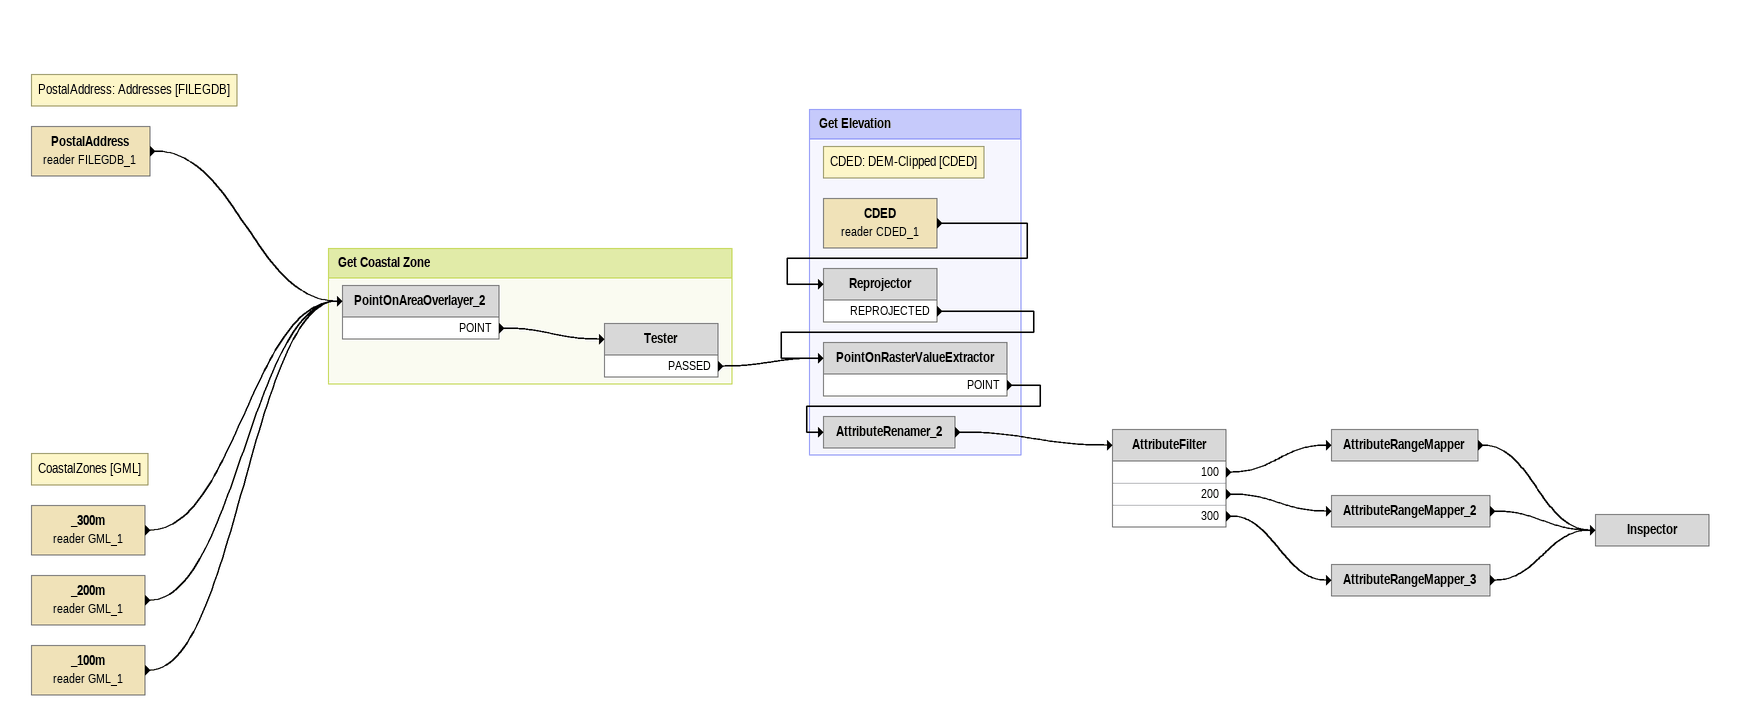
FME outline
Note: PostalAddress: Addresses [FILEGDB]
PostalAddress (reader FILEGDB_1)
    -> PointOnAreaOverlayer_2
Note: CoastalZones [GML]
_300m (reader GML_1)
    -> PointOnAreaOverlayer_2
_200m (reader GML_1)
    -> PointOnAreaOverlayer_2
_100m (reader GML_1)
    -> PointOnAreaOverlayer_2
AttributeFilter
    100 -> AttributeRangeMapper
    200 -> AttributeRangeMapper_2
    300 -> AttributeRangeMapper_3
AttributeRangeMapper
    -> Inspector
AttributeRangeMapper_2
    -> Inspector
AttributeRangeMapper_3
    -> Inspector
Inspector

Bookmark: Get Coastal Zone
PointOnAreaOverlayer_2
    POINT -> Tester
Tester
    PASSED -> PointOnRasterValueExtractor

Bookmark: Get Elevation
Note: CDED: DEM-Clipped [CDED]
CDED (reader CDED_1)
    -> Reprojector
Reprojector
    REPROJECTED -> PointOnRasterValueExtractor
PointOnRasterValueExtractor
    POINT -> AttributeRenamer_2
AttributeRenamer_2
    -> AttributeFilter
